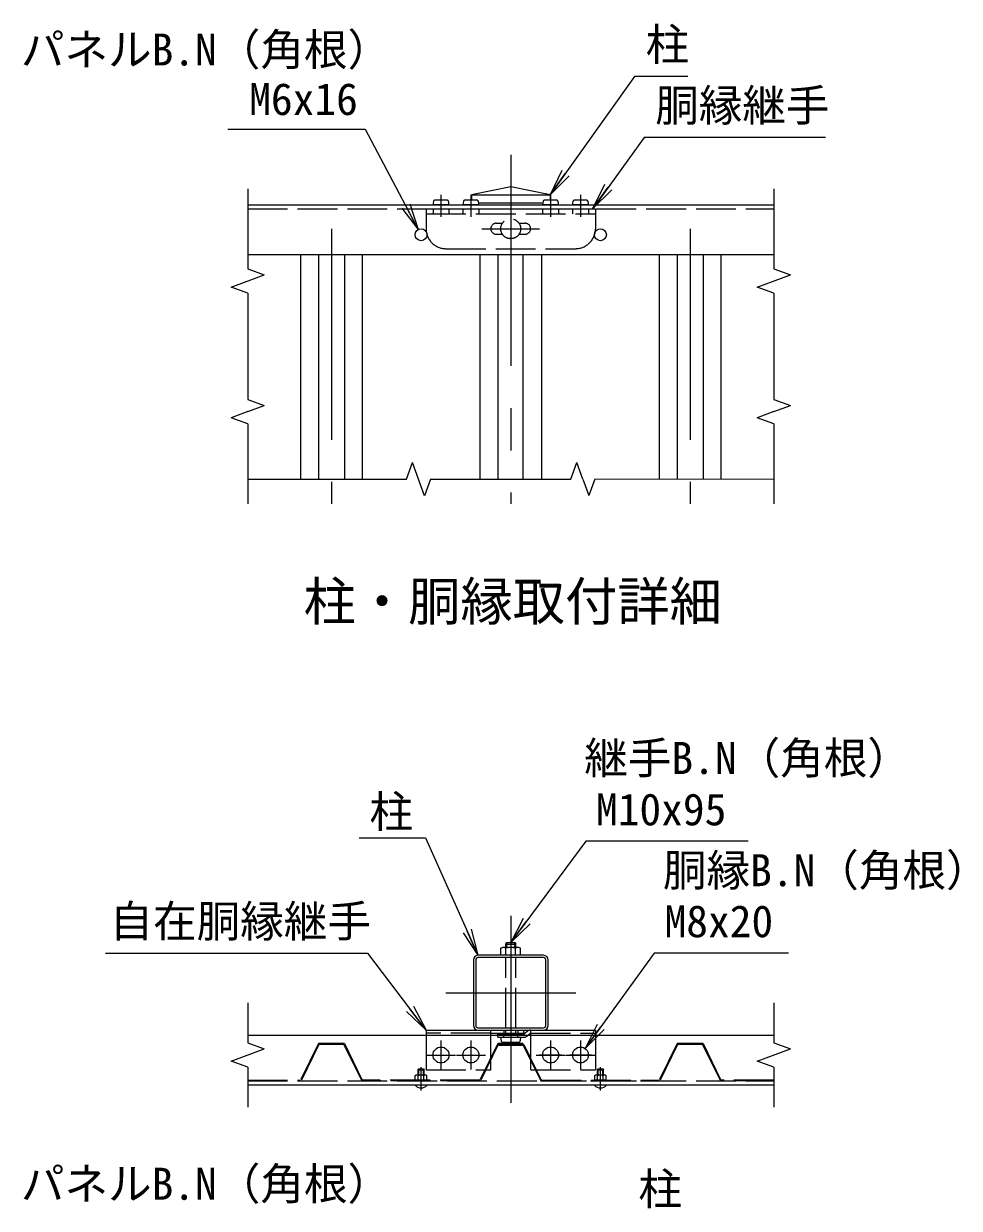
# Model space of a CAD drawing. Units: millimetres, scale not verified. Extents: x -4200 to 4200, y -2970 to 2970.
# Drawn here: x 638 to 2047, y 251 to 2033 of the extents above; entities that cross this region are included whole.
import ezdxf
from ezdxf.enums import TextEntityAlignment as Align

# ---------------------------------------------------------------- set-up
doc = ezdxf.new("R2010")
doc.units = ezdxf.units.MM
doc.header["$LTSCALE"] = 10
doc.linetypes.add('DASHED', pattern=[7.5, 6, -1.5])
doc.linetypes.add('USER1', pattern=[50.8, 31.75, -6.35, 6.35, -6.35])
for name, color, linetype, lineweight in [('0-0_D-BMK', 2, 'USER1', 13), ('0-2_D-STR1', 1, 'Continuous', 25), ('0-3_D-STR3', 3, 'Continuous', 13), ('0-4_D-STR2', 7, 'DASHED', 13), ('0-5_0', 7, 'Continuous', 25), ('0-6_D-STR-DIM', 7, 'Continuous', 13), ('0-8_D-TTL-TXT', 7, 'Continuous', 25), ('0-9_D-STR-TXT', 7, 'Continuous', 13)]:
    doc.layers.add(name, color=color, linetype=linetype, lineweight=lineweight)
doc.styles.add('ＭＳ ゴシック', font='')
doc.styles.get('ＭＳ ゴシック').set_extended_font_data('MS Gothic')

# ---------------------------------------------------------------- blocks, each defined once
blk = doc.blocks.new('_Open')
at = {"layer": '0-5_0'}
blk.add_line((-10, 1.667), (0, 0), dxfattribs=at)
blk.add_lwpolyline([(-10, -1.667), (0, 0), (-10, 0)], dxfattribs=at)

msp = doc.modelspace()

# ---------------------------------------------------------------- linework, layer by layer
at = {"layer": '0-0_D-BMK'}
for p, q in [((1371.43, 1835.81), (1371.43, 1310.81)), ((1266.43, 1775.81), (1266.43, 1742.81)), ((1311.43, 1775.81), (1311.43, 1742.81)), ((1431.43, 1775.81), (1431.43, 1742.81)), ((1476.43, 1775.81), (1476.43, 1742.81)), ((1101.43, 1724.81), (1101.43, 1310.81)), ((1328.02, 1724.81), (1414.68, 1724.81)), ((1641.43, 1724.81), (1641.43, 1310.81)), ((1371.43, 691.12), (1371.43, 409.74)), ((1273.62, 575.37), (1469.25, 575.37)), ((1266.43, 503.52), (1266.43, 459.72)), ((1311.43, 503.52), (1311.43, 459.72)), ((1431.43, 503.52), (1431.43, 459.72)), ((1476.43, 503.52), (1476.43, 459.72)), ((1244.53, 481.62), (1288.33, 481.62)), ((1249.93, 481.62), (1282.93, 481.62)), ((1289.53, 481.62), (1333.33, 481.62)), ((1294.93, 481.62), (1327.93, 481.62)), ((1409.53, 481.62), (1453.33, 481.62)), ((1447.93, 481.62), (1414.93, 481.62)), ((1454.53, 481.62), (1498.33, 481.62)), ((1492.93, 481.62), (1459.93, 481.62)), ((1236.43, 428.02), (1236.43, 463.17)), ((1506.43, 428.02), (1506.43, 463.17))]:
    msp.add_line(p, q, dxfattribs=at)
at = {"layer": '0-2_D-STR1'}
for p, q in [((1312.18, 1775.81), (1430.68, 1775.81)), ((1430.68, 1775.81), (1430.68, 1768.01)), ((975.43, 1760.81), (1767.43, 1760.81)), ((1323.23, 1763.81), (1419.64, 1763.81)), ((1371.43, 1760.81), (1371.43, 1685.81)), ((975.43, 1685.81), (1767.43, 1685.81)), ((1315.18, 624.72), (1315.18, 526.02)), ((1318.63, 624.72), (1318.63, 526.02)), ((1420.78, 631.62), (1322.08, 631.62)), ((1420.78, 628.17), (1322.08, 628.17)), ((1424.23, 526.02), (1424.23, 624.72)), ((1427.68, 526.02), (1427.68, 624.72)), ((1322.08, 522.57), (1420.78, 522.57)), ((1322.08, 519.12), (1420.78, 519.12)), ((1371.43, 519.12), (1371.43, 444.12)), ((975.43, 511.62), (1767.43, 511.62)), ((1371.43, 511.62), (1371.43, 436.62)), ((975.51, 436.62), (1767.51, 436.62))]:
    msp.add_line(p, q, dxfattribs=at)
at = {"layer": '0-2_D-STR1', "linetype": 'DASHED'}
for p, q in [((975.43, 1754.81), (1767.43, 1754.81)), ((975.51, 442.62), (1767.51, 442.62))]:
    msp.add_line(p, q, dxfattribs=at)
at = {"layer": '0-2_D-STR1'}
msp.add_lwpolyline([(1430.68, 1775.81), (1371.43, 1787.81), (1312.18, 1775.81), (1312.18, 1768.01)], dxfattribs=at)
for centre, radius, start, end in [((1322.08, 624.72), 6.9, 90, 180), ((1322.08, 624.72), 3.45, 90, 180), ((1420.78, 624.72), 6.9, 0, 90), ((1420.78, 624.72), 3.45, 0, 90), ((1322.08, 526.02), 6.9, 180, 270), ((1322.08, 526.02), 3.45, 180, 270), ((1420.78, 526.02), 6.9, 270, 0), ((1420.78, 526.02), 3.45, 270, 0)]:
    msp.add_arc(centre, radius, start, end, dxfattribs=at)
at = {"layer": '0-3_D-STR3'}
for p, q in [((1276.18, 1768.01), (1256.68, 1768.01)), ((1321.18, 1768.01), (1301.68, 1768.01)), ((1441.18, 1768.01), (1421.68, 1768.01)), ((1486.18, 1768.01), (1466.68, 1768.01)), ((1278.43, 1760.81), (1254.43, 1760.81)), ((1323.43, 1760.81), (1299.43, 1760.81)), ((1443.43, 1760.81), (1419.43, 1760.81)), ((1488.43, 1760.81), (1464.43, 1760.81)), ((1383.81, 643.62), (1359.06, 643.62)), ((1363.93, 648.57), (1365.43, 650.82)), ((1363.93, 643.62), (1363.93, 648.57)), ((1363.93, 648.57), (1378.93, 648.57)), ((1364.07, 631.62), (1364.07, 642.27)), ((1365.43, 650.82), (1377.43, 650.82)), ((1365.43, 643.62), (1365.43, 650.82)), ((1377.43, 643.62), (1377.43, 650.82)), ((1377.43, 650.82), (1378.93, 648.57)), ((1378.8, 631.62), (1378.8, 642.27)), ((1378.93, 643.62), (1378.93, 648.57)), ((1386.16, 631.62), (1356.71, 631.62)), ((1243.93, 519.12), (1243.93, 511.62)), ((1243.93, 519.12), (1390.93, 519.12)), ((1390.93, 514.32), (1390.93, 519.12)), ((1396.38, 517.03), (1392.77, 513.75)), ((1401.39, 519.12), (1498.93, 519.12)), ((1498.93, 519.12), (1498.93, 511.62)), ((1341.43, 514.32), (1390.93, 514.32)), ((1351.93, 513.12), (1391.15, 513.12)), ((1399.61, 513.48), (1395.99, 510.19)), ((1227.43, 436.62), (1245.43, 436.62)), ((1227.43, 436.02), (1227.43, 436.62)), ((1245.43, 436.02), (1245.43, 436.62)), ((1497.43, 436.62), (1515.43, 436.62)), ((1497.43, 436.02), (1497.43, 436.62)), ((1515.43, 436.02), (1515.43, 436.62))]:
    msp.add_line(p, q, dxfattribs=at)
at = {"layer": '0-3_D-STR3', "linetype": 'DASHED'}
for p, q in [((1243.93, 1754.81), (1498.93, 1754.81)), ((1243.93, 1754.81), (1243.93, 1724.81)), ((1243.93, 1747.31), (1498.93, 1747.31)), ((1254.43, 1754.81), (1254.43, 1747.31)), ((1278.43, 1754.81), (1278.43, 1747.31)), ((1299.43, 1754.81), (1299.43, 1747.31)), ((1323.43, 1754.81), (1323.43, 1747.31)), ((1419.43, 1754.81), (1419.43, 1747.31)), ((1443.43, 1754.81), (1443.43, 1747.31)), ((1464.43, 1754.81), (1464.43, 1747.31)), ((1488.43, 1754.81), (1488.43, 1747.31)), ((1498.93, 1754.81), (1498.93, 1724.81)), ((1349.6, 1733.06), (1358.82, 1733.06)), ((1349.6, 1733.06), (1358.82, 1733.06)), ((1383.88, 1733.06), (1393.1, 1733.06)), ((1383.88, 1733.06), (1393.1, 1733.06)), ((1349.6, 1716.56), (1358.82, 1716.56)), ((1349.6, 1716.56), (1358.82, 1716.56)), ((1383.88, 1716.56), (1393.1, 1716.56)), ((1383.88, 1716.56), (1393.1, 1716.56)), ((1273.93, 1694.81), (1468.93, 1694.81)), ((1363.93, 522.57), (1363.93, 628.17)), ((1378.93, 522.57), (1378.93, 628.17)), ((1243.93, 519.12), (1390.93, 519.12)), ((1341.43, 514.32), (1341.43, 519.12)), ((1360.93, 519.12), (1360.93, 514.32)), ((1363.93, 513.12), (1363.93, 519.12)), ((1378.93, 513.12), (1378.93, 519.12)), ((1381.93, 519.12), (1381.93, 514.32)), ((1341.43, 514.32), (1243.93, 514.32)), ((1243.93, 511.62), (1243.93, 459.12)), ((1341.43, 459.12), (1341.43, 514.32)), ((1351.93, 508.32), (1351.93, 513.12)), ((1351.93, 508.32), (1391.15, 508.32)), ((1356.54, 508.32), (1386.54, 508.32)), ((1358.68, 500.82), (1384.18, 500.82)), ((1360.93, 508.32), (1360.93, 513.12)), ((1381.93, 508.32), (1381.93, 513.12)), ((1401.43, 514.32), (1498.93, 514.32)), ((1498.93, 511.62), (1498.93, 459.12)), ((1243.78, 451.32), (1229.08, 451.32)), ((1231.93, 459.12), (1232.83, 460.62)), ((1231.93, 451.32), (1231.93, 459.12)), ((1231.93, 459.12), (1240.93, 459.12)), ((1232.1, 443.82), (1232.1, 450.57)), ((1232.83, 460.62), (1240.03, 460.62)), ((1232.83, 451.32), (1232.83, 460.62)), ((1240.03, 451.32), (1240.03, 460.62)), ((1240.03, 460.62), (1240.93, 459.12)), ((1240.76, 443.82), (1240.76, 450.57)), ((1240.93, 451.32), (1240.93, 459.12)), ((1243.93, 459.12), (1341.43, 459.12)), ((1401.43, 459.12), (1498.93, 459.12)), ((1513.78, 451.32), (1499.08, 451.32)), ((1501.93, 459.12), (1502.83, 460.62)), ((1501.93, 451.32), (1501.93, 459.12)), ((1501.93, 459.12), (1510.93, 459.12)), ((1502.1, 443.82), (1502.1, 450.57)), ((1502.83, 460.62), (1510.03, 460.62)), ((1502.83, 451.32), (1502.83, 460.62)), ((1510.03, 451.32), (1510.03, 460.62)), ((1510.03, 460.62), (1510.93, 459.12)), ((1510.76, 443.82), (1510.76, 450.57)), ((1510.93, 451.32), (1510.93, 459.12)), ((1245.09, 443.82), (1227.77, 443.82)), ((1515.09, 443.82), (1497.77, 443.82))]:
    msp.add_line(p, q, dxfattribs=at)
at = {"layer": '0-3_D-STR3'}
for points in [[(1356.71, 631.62), (1356.71, 642.27), (1359.06, 643.62)], [(1386.16, 631.62), (1386.16, 642.27), (1383.81, 643.62)]]:
    msp.add_lwpolyline(points, dxfattribs=at)
at = {"layer": '0-3_D-STR3', "linetype": 'DASHED'}
for points in [[(1401.43, 459.12), (1401.43, 514.32), (1401.43, 519.12)], [(1227.77, 443.82), (1227.77, 450.57), (1229.08, 451.32)], [(1245.09, 443.82), (1245.09, 450.57), (1243.78, 451.32)], [(1497.77, 443.82), (1497.77, 450.57), (1499.08, 451.32)], [(1515.09, 443.82), (1515.09, 450.57), (1513.78, 451.32)]]:
    msp.add_lwpolyline(points, dxfattribs=at)
msp.add_circle((1371.35, 1724.81), 15, dxfattribs=at)
msp.add_circle((1371.35, 1724.81), 15, dxfattribs=at)
at = {"layer": '0-3_D-STR3'}
for centre, radius in [((1236.43, 1715.81), 9), ((1506.43, 1715.81), 9), ((1266.43, 481.62), 12), ((1311.43, 481.62), 12), ((1431.43, 481.62), 12), ((1476.43, 481.62), 12)]:
    msp.add_circle(centre, radius, dxfattribs=at)
at = {"layer": '0-3_D-STR3', "linetype": 'DASHED'}
for centre, radius, start, end in [((1349.6, 1724.81), 8.25, 90, 270), ((1393.1, 1724.81), 8.25, 270, 90), ((1273.93, 1724.81), 30, 180, 270), ((1468.93, 1724.81), 30, 270, 0), ((1391.15, 515.52), 7.2, 270, 312.26587), ((1229.94, 447.4), 3.83, 55.61587, 124.38413), ((1236.43, 436.91), 14.33, 72.41211, 107.58789), ((1242.93, 447.4), 3.83, 55.61587, 124.38413), ((1499.94, 447.4), 3.83, 55.61587, 124.38413), ((1506.43, 436.91), 14.33, 72.41211, 107.58789), ((1512.93, 447.4), 3.83, 55.61587, 124.38413)]:
    msp.add_arc(centre, radius, start, end, dxfattribs=at)
at = {"layer": '0-3_D-STR3'}
for centre, radius, start, end in [((1360.39, 636.89), 6.52, 55.61587, 124.38413), ((1371.43, 619.04), 24.36, 72.41211, 107.58789), ((1382.48, 636.89), 6.52, 55.61587, 124.38413), ((1401.41, 512.02), 7.1, 89.8278, 135.14925), ((1391.15, 515.52), 2.4, 270, 312.26587), ((1401.43, 511.92), 2.4, 90, 139.63546), ((1236.43, 444.46), 12.34, 223.14261, 316.85739), ((1506.43, 444.46), 12.34, 223.14261, 316.85739)]:
    msp.add_arc(centre, radius, start, end, dxfattribs=at)
for centre, start_param, end_param in [((1256.68, 1760.81), 3.1415927, 4.712389), ((1276.18, 1760.81), 1.5707963, 3.1415927), ((1301.68, 1760.81), 3.1415927, 4.712389), ((1321.18, 1760.81), 1.5707963, 3.1415927), ((1421.68, 1760.81), 3.1415927, 4.712389), ((1441.18, 1760.81), 1.5707963, 3.1415927), ((1466.68, 1760.81), 3.1415927, 4.712389), ((1486.18, 1760.81), 1.5707963, 3.1415927)]:
    msp.add_ellipse(centre, major_axis=(0, -7.2), ratio=0.3125, start_param=start_param, end_param=end_param, dxfattribs=at)
at = {"layer": '0-3_D-STR3', "linetype": 'DASHED'}
for centre, start_param, end_param in [((1358.68, 508.32), 4.712389, 6.2831853), ((1384.18, 508.32), 6.2831853, 7.8539816)]:
    msp.add_ellipse(centre, major_axis=(0, -7.5), ratio=0.3, start_param=start_param, end_param=end_param, dxfattribs=at)
at = {"layer": '0-4_D-STR2', "linetype": 'Continuous'}
for p, q in [((1054.93, 1685.81), (1054.93, 1348.16)), ((1081.93, 1685.81), (1081.93, 1348.14)), ((1120.93, 1685.81), (1120.93, 1348.12)), ((1147.93, 1685.81), (1147.93, 1348.11)), ((1324.93, 1685.81), (1324.93, 1348.18)), ((1351.93, 1685.81), (1351.93, 1348.19)), ((1389.43, 1685.81), (1389.43, 1348.2)), ((1417.93, 1685.81), (1417.93, 1348.21)), ((1594.93, 1685.81), (1594.93, 1348.26)), ((1621.93, 1685.81), (1621.93, 1348.27)), ((1660.93, 1685.81), (1660.93, 1348.28)), ((1687.93, 1685.81), (1687.93, 1348.29))]:
    msp.add_line(p, q, dxfattribs=at)
at = {"layer": '0-4_D-STR2'}
for p, q in [((1081.93, 498.72), (1054.93, 443.82)), ((1082.68, 497.52), (1055.68, 442.62)), ((1120.93, 498.72), (1081.93, 498.72)), ((1120.19, 497.52), (1082.68, 497.52)), ((1120.19, 497.52), (1147.19, 442.62)), ((1120.93, 498.72), (1147.93, 443.82)), ((1351.93, 498.72), (1324.93, 443.82)), ((1352.68, 497.52), (1325.68, 442.62)), ((1389.43, 498.72), (1351.93, 498.72)), ((1389.43, 497.52), (1352.68, 497.52)), ((1353.43, 497.52), (1353.43, 496.32)), ((1353.43, 497.52), (1390.93, 497.52)), ((1353.43, 496.32), (1390.19, 496.32)), ((1389.43, 498.72), (1389.43, 497.52)), ((1390.19, 496.32), (1416.6, 442.62)), ((1390.93, 497.52), (1417.34, 443.82)), ((1621.93, 498.72), (1594.93, 443.82)), ((1622.68, 497.52), (1595.68, 442.62)), ((1660.93, 498.72), (1621.93, 498.72)), ((1660.19, 497.52), (1622.68, 497.52)), ((1660.19, 497.52), (1687.19, 442.62)), ((1660.93, 498.72), (1687.93, 443.82)), ((975.51, 443.82), (1054.93, 443.82)), ((975.51, 442.62), (1055.68, 442.62)), ((1325.68, 442.62), (1147.19, 442.62)), ((1324.93, 443.82), (1147.93, 443.82)), ((1416.6, 442.62), (1595.68, 442.62)), ((1417.34, 443.82), (1594.93, 443.82)), ((1767.51, 442.62), (1687.19, 442.62)), ((1767.51, 443.82), (1687.93, 443.82))]:
    msp.add_line(p, q, dxfattribs=at)
at = {"layer": '0-6_D-STR-DIM'}
for p, q in [((975.44, 1784.99), (975.43, 1664.32)), ((1767.44, 1784.99), (1767.43, 1664.32)), ((975.43, 1664.32), (1000.36, 1655.25)), ((1767.43, 1664.32), (1792.36, 1655.25)), ((950.51, 1637.11), (1000.36, 1655.25)), ((1742.51, 1637.11), (1792.36, 1655.25)), ((975.43, 1628.03), (950.51, 1637.11)), ((975.52, 1628), (975.43, 1467.76)), ((1767.43, 1628.03), (1742.51, 1637.11)), ((1767.52, 1628), (1767.43, 1467.76)), ((975.43, 1467.76), (1000.36, 1458.69)), ((1767.43, 1467.76), (1792.36, 1458.69)), ((975.43, 1449.62), (950.51, 1440.55)), ((975.43, 1449.62), (1000.36, 1458.69)), ((1767.43, 1449.62), (1742.51, 1440.55)), ((1767.43, 1449.62), (1792.36, 1458.69)), ((975.43, 1431.47), (950.51, 1440.55)), ((975.43, 1431.47), (975.43, 1310.81)), ((1767.43, 1431.47), (1742.51, 1440.55)), ((1767.43, 1431.47), (1767.43, 1310.81)), ((1214.42, 1348.07), (1223.49, 1373)), ((1241.65, 1323.16), (1223.49, 1373)), ((1461.89, 1348.14), (1470.96, 1373.07)), ((1480.04, 1348.15), (1470.96, 1373.07)), ((975.43, 1348.2), (1214.42, 1348.07)), ((1250.71, 1348.08), (1241.65, 1323.16)), ((1250.74, 1348.16), (1371.4, 1348.2)), ((1371.4, 1348.2), (1461.92, 1348.22)), ((1480.04, 1348.15), (1489.11, 1323.23)), ((1498.18, 1348.15), (1489.11, 1323.23)), ((1498.21, 1348.23), (1767.43, 1348.32)), ((975.43, 560.1), (975.43, 499.77)), ((1767.43, 560.1), (1767.43, 499.77)), ((975.43, 499.77), (1000.36, 490.69)), ((1767.43, 499.77), (1792.36, 490.69)), ((950.51, 472.55), (1000.36, 490.69)), ((1742.51, 472.55), (1792.36, 490.69)), ((975.43, 463.48), (950.51, 472.55)), ((975.52, 463.45), (975.51, 403.12)), ((1767.43, 463.48), (1742.51, 472.55)), ((1767.52, 463.45), (1767.51, 403.12))]:
    msp.add_line(p, q, dxfattribs=at)
at = {"layer": '0-9_D-STR-TXT'}
for points in [[(1637.94, 1953.8), (1557.66, 1953.8), (1431.85, 1777.44)], [(945.65, 1874.46), (1152.33, 1874.46), (1231.28, 1725.53)], [(1845.39, 1862.11), (1572.04, 1862.11), (1495.81, 1756.43)], [(1143.23, 808.34), (1243, 808.34), (1321.27, 633.45)], [(1729.08, 803.34), (1484.52, 803.34), (1372.73, 652.43)], [(761.37, 635.09), (1155.69, 635.09), (1242.72, 520.71)], [(1789.76, 635.09), (1587.18, 635.09), (1484.63, 492.98)]]:
    msp.add_lwpolyline(points, dxfattribs=at)

# ---------------------------------------------------------------- block references
at = {"layer": '0-9_D-STR-TXT', "xscale": 4, "yscale": 4}
for p, rotation in [((1430.68, 1775.81), 234.49693), ((1494.64, 1754.81), 234.19673), ((1232.22, 1723.76), 297.9282), ((1371.54, 650.82), 233.46904), ((1322.08, 631.62), 294.10981), ((1243.93, 519.12), 307.27002), ((1483.46, 491.35), 234.18441)]:
    msp.add_blockref('_Open', p, dxfattribs=dict(at, rotation=rotation))

# ---------------------------------------------------------------- texts
at = {"layer": '0-8_D-TTL-TXT', "style": 'ＭＳ ゴシック'}
msp.add_text('柱・胴縁取付詳細', height=57.7, dxfattribs=at).set_placement((1059.57, 1118.04), align=Align.BOTTOM_LEFT)
at = {"layer": '0-9_D-STR-TXT', "style": 'ＭＳ ゴシック'}
for s, p in [('柱', (1574.57, 1963.67)), ('パネルB.N（角根）', (634.01, 1956.01)), ('M6x16', (977.68, 1881.51)), ('胴縁継手', (1588.95, 1871.98)), ('継手B.N（角根）', (1482.12, 890.03)), ('柱', (1158.76, 809.37)), ('M10x95', (1499.72, 812.75)), ('胴縁B.N（角根）', (1600.58, 721.23)), ('自在胴縁継手', (767.39, 644.5)), ('M8x20', (1602.94, 644.5)), ('パネルB.N（角根）', (634.01, 249.46)), ('柱', (1563.59, 241.73))]:
    msp.add_text(s, height=48.09, dxfattribs=at).set_placement(p, align=Align.BOTTOM_LEFT)

doc.saveas('drawing.dxf')
